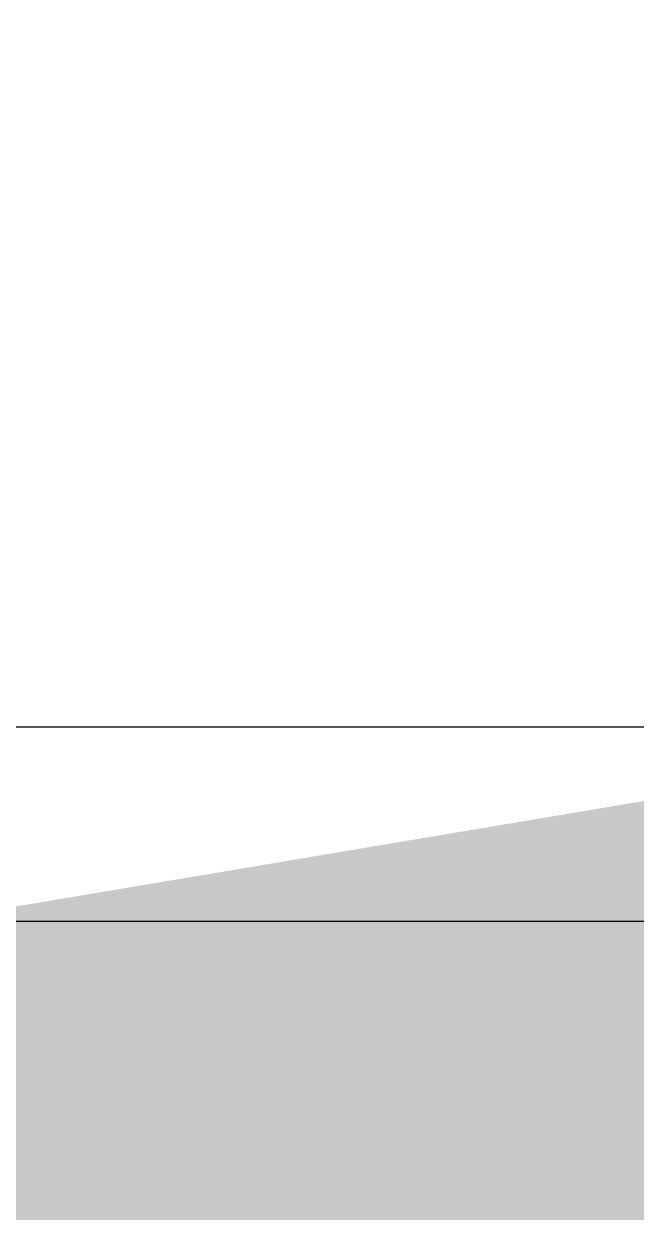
# Model space of a CAD drawing. Header units: metres. Extents: x 47789.1 to 47883.2, y 23415.6 to 23469.2.
# Drawn here: x 47833.3562 to 47833.4508, y 23454.555 to 23454.7387 of the extents above; entities that cross this region are included whole.
import ezdxf

# ---------------------------------------------------------------- set-up
doc = ezdxf.new("R2010")
doc.units = ezdxf.units.M
doc.header["$LTSCALE"] = 0.25
doc.layers.add('ARQ_COTA_AZUL', color=5, linetype='Continuous', lineweight=20, true_color=0x0000ff)
doc.layers.add('ARQ_DIV', color=3, linetype='Continuous')
doc.styles.add('cota', font='arial.ttf')
doc.dimstyles.new('Info 01 - annot', dxfattribs={"dimtxt": 2, "dimasz": 3, "dimexe": 1, "dimexo": 1, "dimgap": 1, "dimtad": 1, "dimzin": 4, "dimtxsty": 'cota', "dimblk": 'DOTSMALL', "dimcen": 2, "dimdle": 1, "dimclrd": 256, "dimclre": 256, "dimclrt": 1, "dimazin": 2, "dimtfac": 0.09, "dimtix": 1, "dimtmove": 2, "dimatfit": 2, "dimfxl": 5, "dimfxlon": 1, "dimtolj": 1, "dimtzin": 4, "dimlwd": -1, "dimarcsym": 1})

# ---------------------------------------------------------------- blocks, each defined once
blk = doc.blocks.new('_DotSmall')
at = {"color": 0, "linetype": 'ByBlock', "const_width": 0.5}
blk.add_lwpolyline([(-0.0625, 0, 1), (0.0625, 0, 1)], format="xyb", close=True, dxfattribs=at)

msp = doc.modelspace()

# ---------------------------------------------------------------- linework, layer by layer
at = {"layer": 'ARQ_DIV'}
for p, q in [((47833.26883, 23454.63), (47838.06883, 23454.63)), ((47833.26883, 23454.6), (47838.06883, 23454.6))]:
    msp.add_line(p, q, dxfattribs=at)

# ---------------------------------------------------------------- leaders
at = {"layer": 'ARQ_COTA_AZUL', "annotation_type": 0, "has_hookline": 1, "hookline_direction": 0, "text_width": 2.02087}
msp.add_leader([(47831.16883, 23454.235), (47835.33603, 23454.24957)], dimstyle='Info 01 - annot', override={"dimscale": 0, "dimgap": 1, "dimtad": 0}, dxfattribs=at)

doc.saveas('drawing.dxf')
